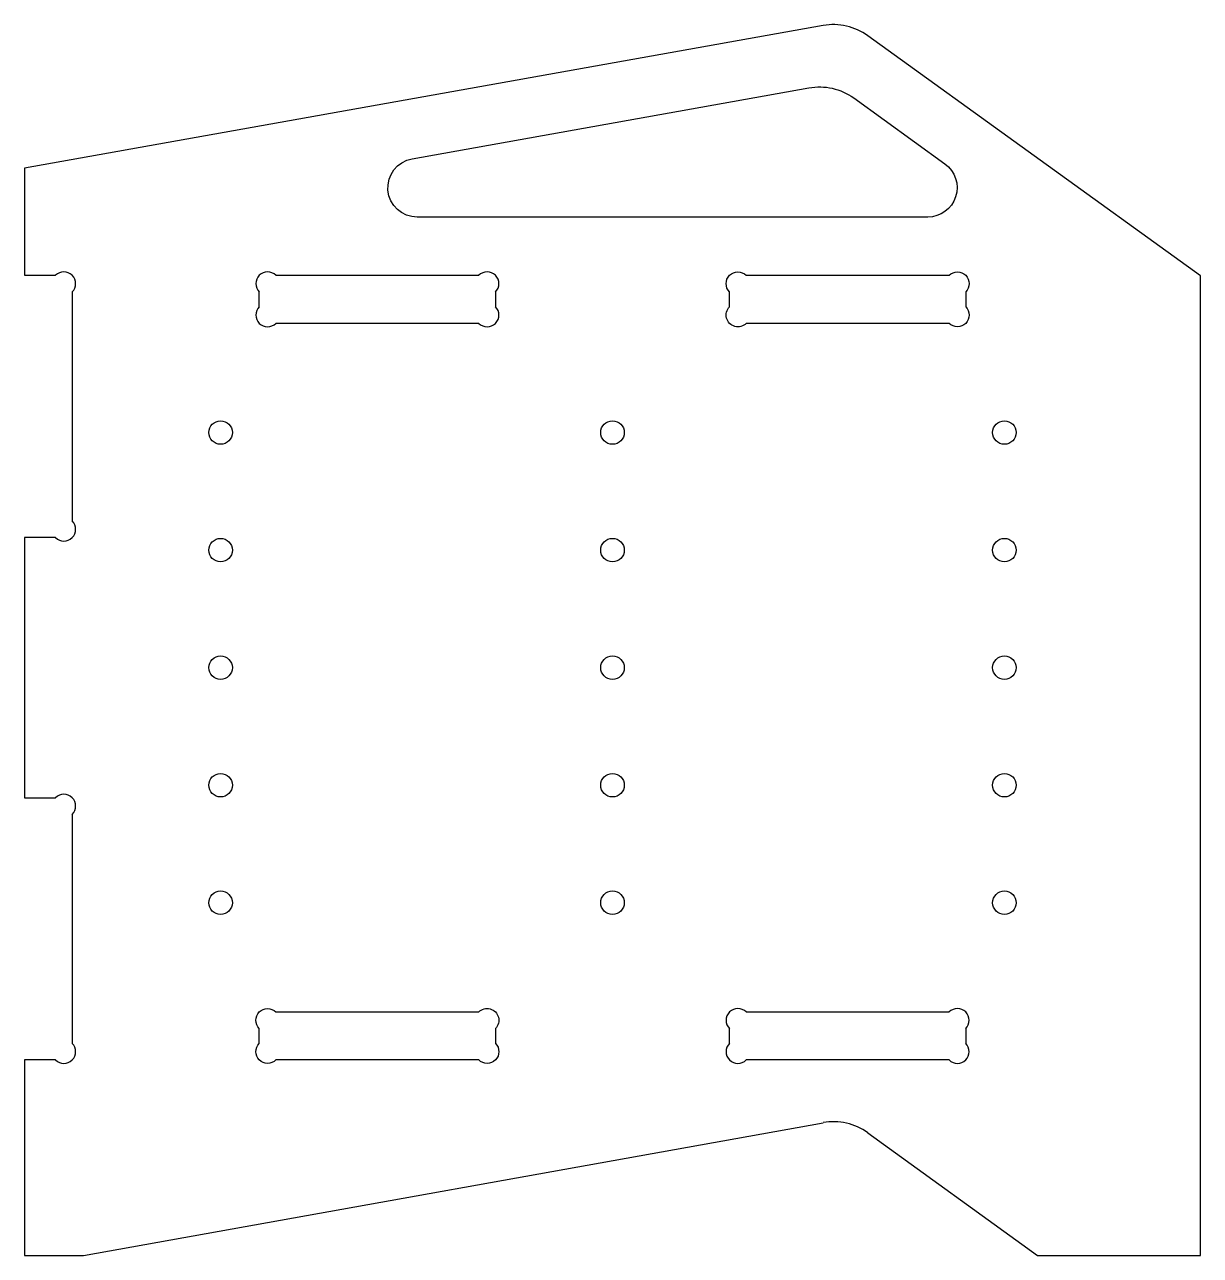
# Model space of a CAD drawing. Header units: millimetres. Extents: x -150 to 150, y -50 to 264.
import ezdxf

# ---------------------------------------------------------------- set-up
doc = ezdxf.new("R2010")
doc.units = ezdxf.units.MM
doc.layers.get('0').update_dxf_attribs({"linetype": 'CONTINUOUS'})

msp = doc.modelspace()

# ---------------------------------------------------------------- linework, layer by layer
for p, q in [((53.74, 263.75), (-150, 227.31)), ((150, 199.87), (65.16, 261.14)), ((-150, 227.31), (-150, 200)), ((-150, 200), (-142.11, 200)), ((-85.89, 200), (-34.11, 200)), ((150, -50.13), (150, 199.87)), ((-137.87, 195.76), (-137.87, 137.32)), ((-90.13, 191.98), (-90.13, 195.76)), ((-29.87, 195.76), (-29.87, 191.98)), ((-34.11, 187.74), (-85.89, 187.74)), ((-142.11, 133.07), (-150, 133.07)), ((-150, 133.07), (-150, 66.67)), ((-150, 66.67), (-142.11, 66.67)), ((-137.87, 62.42), (-137.87, 3.98)), ((34.11, 12), (85.89, 12)), ((29.87, 3.98), (29.87, 7.76)), ((90.13, 7.76), (90.13, 3.98)), ((-142.11, -0.26), (-150, -0.26)), ((-150, -0.26), (-150, -50.13)), ((85.89, -0.26), (34.11, -0.26)), ((-135, -50.13), (53.73, -16.26)), ((65.16, -18.86), (108.46, -50.13)), ((-150, -50.13), (-135, -50.13)), ((108.46, -50.13), (150, -50.13))]:
    msp.add_line(p, q)
for points in [[(50.11, 247.86, -0.203356), (61.54, 245.26), (84.81, 228.45, -0.727625), (80.42, 214.87), (-49.82, 214.87, -0.915199), (-51.14, 229.75)], [(29.87, 195.76, -1), (34.11, 200), (85.89, 200, -1), (90.13, 195.76), (90.13, 191.98, -1), (85.89, 187.74), (34.11, 187.74, -1), (29.87, 191.98)], [(-90.13, 7.76, -1), (-85.89, 12), (-34.11, 12, -1), (-29.87, 7.76), (-29.87, 3.98, -1), (-34.11, -0.26), (-85.89, -0.26, -1), (-90.13, 3.98)]]:
    msp.add_lwpolyline(points, format="xyb", close=True)
for centre in [(-100, 159.87), (0, 159.87), (100, 159.87), (-100, 129.87), (0, 129.87), (100, 129.87), (-100, 99.87), (0, 99.87), (100, 99.87), (-100, 69.87), (0, 69.87), (100, 69.87), (-100, 39.87), (0, 39.87), (100, 39.87)]:
    msp.add_circle(centre, 3)
for centre, radius, start, end in [((56.38, 248.98), 15, 54.1623, 100.1411), ((-139.99, 197.88), 3, -45, 135), ((-88.01, 197.88), 3, 45, 225), ((-31.99, 197.88), 3, -45, 135), ((-88.01, 189.86), 3, 135, 315), ((-31.99, 189.86), 3, -135, 45), ((-139.99, 135.19), 3, -135, 45), ((-139.99, 64.55), 3, -45, 135), ((31.99, 9.88), 3, 45, 225), ((88.01, 9.88), 3, -45, 135), ((-139.99, 1.86), 3, -135, 45), ((31.99, 1.86), 3, 135, 315), ((88.01, 1.86), 3, -135, 45), ((56.38, -31.02), 15, 54.1623, 100.1755)]:
    msp.add_arc(centre, radius, start, end)

doc.saveas('drawing.dxf')
